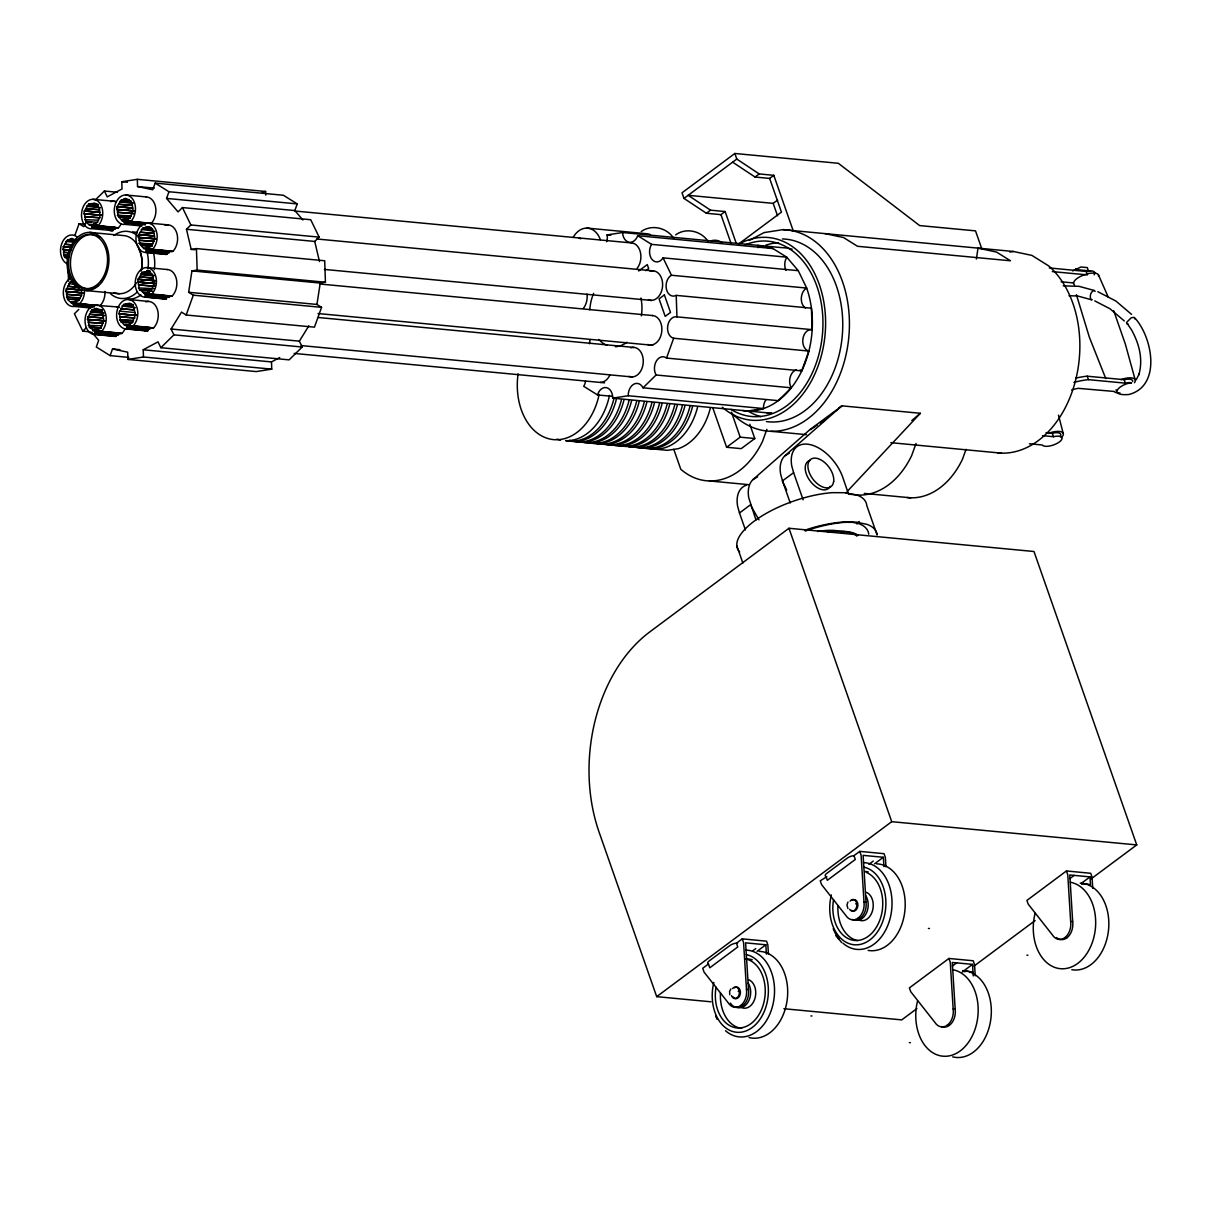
<?xml version="1.0" encoding="UTF-8"?>
<svg xmlns="http://www.w3.org/2000/svg" width="1211" height="1211" viewBox="0 0 1211 1211"><rect width="100%" height="100%" fill="white"/><g stroke="black" fill="none" stroke-linecap="round" stroke-linejoin="round"><path stroke-width="1.5" d="M1134.798 318.856L1133.996 317.327L1131.241 317.766L1126.502 322.459L1131.679 330.103C1139.43 344.348 1143.184 359.379 1138.87 374.774L1139.233 373.775L1136.236 379.8M68.558 259.956L65.303 257.126L69.072 257.398L64.819 257.595L63.744 255.37L63.532 249.557L69.178 250.011L62.972 249.436L63.396 246.696L70.919 247.316L63.396 246.696L67.559 239.823L75.385 241.216L67.877 240.459L71.888 238.355L75.476 240.656M65.772 291.457L83.271 292.895L65.772 291.457L66.196 288.718L81.818 290.08M83.968 213.757L101.482 215.18L83.968 213.757L84.392 211.017L99.469 212.228L84.392 211.017L88.57 204.129L94.216 204.674M71.237 302.765L76.944 303.477L71.237 302.765L67.634 299.617L67.029 296.907L80.198 297.906M73.175 303.174L79.169 300.056L81.667 294.833L81.44 289.217M97.031 225.942L89.432 225.064L85.83 221.916L84.528 213.878L101.482 215.21M91.385 225.473L93.489 224.368L97.258 224.686M87.464 319.416L104.979 320.839L87.464 319.416L87.888 316.676L103.51 318.024M117.967 214.877L117.27 209.548L134.209 210.881L116.695 209.427L117.119 206.687L132.196 207.914L117.119 206.687L121.297 199.815L131 201.389L121.615 200.451L125.626 198.347L131.166 201.904L132.241 204.129L133.028 210.063L130.107 218.041L124.112 221.144L122.16 220.735L117.482 215.361L131.136 215.876M119.041 313.906L136.555 315.344L119.041 313.906L119.465 311.166L135.087 312.529M138.402 237.386L155.916 238.809L138.402 237.386L138.826 234.646L153.888 235.857L138.826 234.646L143.004 227.759L152.707 229.348L143.307 228.41L147.197 227.078L150.951 227.486M120.025 311.288L123.643 304.294L129.91 303.234L133.513 306.383L135.375 314.542L132.438 322.52L126.444 325.638L124.506 325.214L119.828 319.84L133.482 320.355M142.262 272.43L148.529 271.37L153.207 276.744L153.57 285.418L151.057 290.64L145.078 293.758L143.246 292.562L148.892 293.001L143.246 292.562L140.007 289.717L151.314 290.579L139.522 290.201L138.221 282.163L155.175 283.48L137.66 282.042L138.084 279.302L155.038 280.68L138.084 279.302L142.262 272.43L151.678 273.323M152.843 243.82L139.189 243.305L143.867 248.694L145.804 249.103L151.799 245.984L154.72 238.007L153.948 232.088L149.271 226.699L147.197 227.078M308.866 325.804L299.359 341.169L302.19 347.027L173.915 334.857L171.084 329.014L181.529 312.105L186.176 315.011L314.451 327.167L321.566 307.352L193.291 295.181L188.644 292.275L191.944 270.901L197.166 270.083L325.441 282.239L324.699 260.759L196.424 248.588L191.202 249.405L186.464 229.273L190.854 224.958L319.144 237.129L310.727 219.721L182.452 207.565L178.062 211.88L166.558 198.407L168.95 191.732L297.225 203.902L294.833 210.563L302.886 220.008M321.566 307.352L316.934 304.445L320.234 283.056L325.441 282.239M976.354 259.048L978.034 248.134L996.517 252.055L1010.504 260.789L857.524 246.287L843.537 237.538L825.054 233.617M92.702 226.866L91.794 227.547L91.461 226.608L94.715 225.382L97.834 225.851L98.999 224.701A14.804 10.566 -84.6 0 0 98.182 201.404A14.804 10.566 -84.6 0 0 82.136 209.987A14.804 10.566 -84.6 0 0 91.249 228.834L92.702 226.866L115.302 229.015M69.405 278.848A14.804 10.566 -84.6 0 0 63.487 295.333A14.804 10.566 -84.6 0 0 73.054 306.55L73.992 306.398L74.507 304.582L73.599 305.263L73.265 304.309L74.174 303.628L79.82 304.173M125.444 222.552L124.521 223.233L124.203 222.279L127.443 221.053L130.561 221.537L131.727 220.387A14.804 10.566 -84.6 0 0 130.924 197.09A14.804 10.566 -84.6 0 0 114.878 205.658A14.804 10.566 -84.6 0 0 123.991 224.519L125.444 222.552L144.26 224.338M99.06 333.57L95.291 333.207L94.973 332.268L98.212 331.042L101.33 331.511L102.496 330.361A14.804 10.566 -84.6 0 0 101.679 307.064A14.804 10.566 -84.6 0 0 85.648 315.632A14.804 10.566 -84.6 0 0 94.761 334.493L96.199 332.525L118.799 334.675M147.136 250.495L146.228 251.177L145.895 250.238L149.15 249.012L152.253 249.481L153.419 248.331A14.804 10.566 -84.6 0 0 152.616 225.034A14.804 10.566 -84.6 0 0 136.571 233.617A14.804 10.566 -84.6 0 0 145.683 252.463L147.136 250.495L167.845 252.463M127.776 327.031L126.867 327.712L126.534 326.758L129.789 325.532L132.892 326.016L134.058 324.866A14.804 10.566 -84.6 0 0 133.255 301.569A14.804 10.566 -84.6 0 0 117.21 310.137A14.804 10.566 -84.6 0 0 126.322 328.998L127.776 327.031L148.484 328.998M146.062 294.212L151.526 294.137L152.692 293.001A14.804 10.566 -84.6 0 0 151.875 269.705A14.804 10.566 -84.6 0 0 135.829 278.273A14.804 10.566 -84.6 0 0 144.942 297.134L145.895 296.983L146.395 295.166L145.487 295.832L145.153 294.894L146.062 294.212L149.831 294.576M74.931 235.282L79.078 223.717L84.664 224.247M66.756 288.839L70.374 281.845L74.128 282.208M88.448 316.782L92.066 309.789L99.605 310.516M297.225 203.902L283.419 195.259L155.144 183.088L152.753 189.764L137.554 186.539L137.312 179.319L121.796 181.741L122.039 188.961L107.234 196.863L104.418 191.02L95.26 200.012M91.794 332.238L98.697 340.321L96.305 346.982L110.125 355.625L112.517 348.965L119.95 349.676M186.176 315.011L193.291 295.181M585.549 381.162A10.838 7.735 -84.6 0 1 583.702 386.294L597.523 394.937A11.02 7.872 -84.6 0 1 606.484 387.656A11.02 7.872 -84.6 0 1 612.705 398.162L628.221 395.725A11.262 8.038 -84.6 0 1 633.837 384.159A11.262 8.038 -84.6 0 1 643.026 387.823L656.09 374.986A11.005 7.856 -84.6 0 1 656.483 360.863A11.005 7.856 -84.6 0 1 666.534 358.062L673.649 338.247A10.838 7.735 -84.6 0 1 667.715 325.941A10.838 7.735 -84.6 0 1 676.949 316.858L676.207 295.378A10.838 7.735 -84.6 0 1 666.444 289.262A10.838 7.735 -84.6 0 1 671.469 275.245L663.068 257.852A10.838 7.735 -84.6 0 1 652.093 259.563A10.838 7.735 -84.6 0 1 651.563 244.365L637.758 235.721A11.262 8.038 -84.6 0 1 628.918 242.2A11.262 8.038 -84.6 0 1 622.575 232.512L607.044 234.934A8.886 6.343 -84.6 0 1 606.635 241.716M766.866 429.315L762.536 441.364A81.954 58.506 -84.6 0 1 680.764 469.232L673.8 449.357M666.534 358.062L801.743 370.899L808.857 351.069A10.838 7.735 -84.6 0 1 802.923 338.762A10.838 7.735 -84.6 0 1 812.157 329.68L811.415 308.2L676.207 295.378M916.031 443.468L911.701 455.518A81.954 58.506 -84.6 0 1 858.554 495.087L849.229 494.194M966.03 449.311L962.442 459.317A79.729 56.917 -84.6 0 1 907.039 497.539M1134.525 317.645C1152.584 336.93 1161.788 386.264 1128.682 394.544C1106.082 396.088 1121.462 383.115 1131.286 382.964M85.618 223.551L83.726 226.624L79.078 223.717M847.972 902.059L846.943 904.92L847.912 908.507M730.884 988.963L729.597 991.355L729.764 994.685M847.231 491.439L920.345 413.284L841.857 405.836L836.165 410.665M150.997 223.475L152.162 222.324A14.804 10.566 -84.6 0 0 155.402 206.279A14.804 10.566 -84.6 0 0 146.183 196.909M78.791 309.441L74.401 313.77L82.802 331.163L90.235 331.859M100.059 305.505L101.224 304.355A14.804 10.566 -84.6 0 0 104.933 291.412M92.066 309.789L96.38 308.321L101.936 311.878L103.798 320.037L100.876 328.014L94.882 331.133L92.929 330.724L93.05 329.922L96.819 330.209L93.05 329.922L89.811 327.091L101.118 327.939L89.326 327.56L88.025 319.537L104.979 320.87M82.802 331.163L86.102 327.924M279.726 357.533L271.491 361.922L271.748 369.143L143.473 356.988L143.216 349.767L158.02 341.85L160.836 347.708L173.915 334.857M186.464 229.273L314.739 241.443L319.144 237.129M302.19 347.027L289.126 359.864L160.836 347.708M796.475 369.764A11.005 7.856 -84.6 0 0 790.223 377.03A11.005 7.856 -84.6 0 0 791.298 387.808L778.234 400.644L643.026 387.823M755.982 519.958L748.746 497.812A35.331 20.784 53.3 0 1 752.939 479.617L809.962 429.572L836.195 410.166M786.681 490.077L782.821 482.023L780.626 474.076A35.331 20.784 53.3 0 1 784.819 455.866L841.857 405.836M911.822 420.52L920.345 413.284M74.174 303.628L117.21 306.913M166.331 252.176L169.57 250.949L172.689 251.419L173.854 250.268A14.804 10.566 -84.6 0 0 176.594 232.482A14.804 10.566 -84.6 0 0 165.105 225.291M166.664 253.114L167.572 252.433L166.119 254.401A14.804 10.566 -84.6 0 1 163.409 253.841M95.291 333.207L96.199 332.525M115.393 334.206L118.648 332.98L121.751 333.449L122.916 332.298A14.804 10.566 -84.6 0 0 124.794 329.286M115.726 335.144L116.634 334.463L115.181 336.431M981.743 248.664L975.521 230.877L919.664 225.579L838.315 163.288L734.85 153.479L682.02 192.806L683.988 198.407L706.376 213.257L720.969 214.65L725.132 211.547L736.303 243.487M683.988 198.407L736.803 159.065L759.191 173.93L773.799 175.323L793.235 230.832M706.376 213.257L710.524 210.169L725.132 211.547M732.655 162.168L755.043 177.033L759.191 173.93M638.681 270.992L647.279 264.588L648.672 268.57L645.811 270.704M755.043 177.033L769.636 178.411L773.799 175.323M710.524 210.169L688.136 195.304L773.193 203.372L777.598 200.103M738.407 244.153L781.443 212.122L769.636 178.411M712.87 408.046L726.6 447.268L740.193 437.156L754.786 438.533L749.791 424.274M754.786 438.533L741.208 448.645L726.6 447.268M838.951 407.986L841.993 405.852M745.431 529.949L739.482 512.98L750.638 504.669M782.442 480.918L793.614 472.668L791.722 465.811A35.331 20.784 53.3 0 1 809.72 444.513A35.331 20.784 53.3 0 1 842.372 476.226L848.623 494.3M1072.643 270.931L1080.999 266.995L1087.296 267.586L1088.689 271.567M1091.247 878.777L1136.735 844.915L1033.982 551.505L788.966 528.268L649.747 631.93A147.727 105.463 -84.6 0 0 599.127 832.245L656.695 996.653L710.948 1001.8M845.823 492.922L856.904 495.011A68.3 25.915 -19.3 0 1 866.788 505.562L877.097 534.99A68.3 25.915 -19.3 0 0 867.212 524.424L856.404 522.138L842.568 522.092A68.3 25.915 -19.3 0 0 804.694 530.251M656.695 996.653L891.72 821.679L1136.735 844.915M768.44 954.313L767.865 944.974L766.533 941.174L742.252 938.858L736.485 943.157A5.798 2.21 -19.3 0 0 729.809 945.579L709.101 961.004A5.798 2.21 -19.3 0 0 708.465 963.986L702.728 968.3L704.06 972.1L728.295 1002.905A14.517 10.354 -84.6 0 0 740.678 1005.539L742.706 1005.72A14.517 10.354 -84.6 0 0 748.504 989.569L745.598 942.854L765.836 944.777L766.412 954.117M853.982 855.662L855.284 859.477L827.31 880.306L825.978 876.492A5.798 2.21 -19.3 0 1 826.613 873.509L847.306 858.099A5.798 2.21 -19.3 0 1 853.952 855.662L859.765 851.378L884.045 853.679L885.362 857.479L885.952 866.819M752.864 950.741L755.785 948.561M868.908 864.351L873.298 861.066M757.057 951.316L765.836 944.777M874.569 863.821L883.349 857.282L883.924 866.622M975.233 975.778L974.537 964.562L973.205 960.762L948.924 958.461L909.4 987.888L910.733 991.688L934.983 1022.508A14.517 10.354 -84.6 0 0 947.35 1025.127L949.379 1025.323M1092.746 888.284L1092.05 877.082L1090.717 873.282L1066.437 870.966L1026.913 900.409L1028.245 904.208L1052.48 935.013A14.517 10.354 -84.6 0 0 1064.863 937.647L1066.891 937.829M1069.858 878.611L1074.187 875.386M952.346 966.106L956.675 962.881M962.276 971.994L972.509 964.38L973.235 975.945M1081.241 883.409L1090.021 876.885L1090.505 884.757L1085.268 883.652L1081.62 884.212M916.878 1008.612L901.726 1019.889L783.88 1008.718M974.038 966.06L1035.148 920.542M817.38 424.955L810.568 429.633M820.347 423.108L824.797 420.338M784.819 455.866L789.496 453.081M752.939 479.617L757.617 476.816M88.57 204.129L94.836 203.07L99.514 208.459L99.877 217.117L97.38 222.355L93.489 224.368L97.258 224.701M72.584 281.467L70.374 281.845M641.194 231.589C651.488 224.02 667.034 227.653 673.679 238.34M675.677 234.858C685.971 227.29 701.517 230.938 708.163 241.61M749.337 240.459L764.08 232.588L782.987 229.636L1013.395 251.479L1031.893 255.4L1048.711 265.92A101.073 72.16 -84.6 0 1 1074.944 382.737A101.073 72.16 -84.6 0 1 997.637 452.914M1048.211 433.447L1051.466 432.372A13.17 4.995 -19.3 0 1 1061.411 437.519M1120.886 379.603L1124.171 378.619A13.17 4.995 -19.3 0 1 1134.465 382.721M262.136 192.019L265.587 191.474L265.724 195.092M112.517 348.965L127.7 352.189L127.942 359.41L143.473 356.988M1009.762 252.055L1013.395 251.479M271.748 369.143L256.232 371.58L127.942 359.41M766.048 399.66A11.262 8.038 -84.6 0 0 763.43 408.546L747.914 410.983A88.04 62.851 -84.6 0 0 760.886 416.675M964.107 971.706L967.756 971.146L973.008 972.251M1118.813 393.015L1119.948 392.924M1095.153 291.367L1094.199 290.458C1090.702 291.124 1089.279 296.604 1090.975 299.465L1092.14 299.768M846.095 492.71L832.26 492.665A68.3 25.915 -19.3 0 0 760.387 516.9A68.3 25.915 -19.3 0 0 739.649 551.989M852.665 522.319L844.809 522.304A68.3 25.915 -19.3 0 0 805.224 531.054M840.298 531.538L846.262 531.553A49.212 18.68 -19.3 0 1 858.16 535.444M737.62 943.157L736.439 943.157L737.771 946.957L709.797 967.786L708.496 964.001M855.662 903.845L856.843 903.875M738.15 991.34L739.331 991.37M1063.182 285.872L1079.001 286.326L1094.199 290.458M1069.01 295.741L1077.578 295.984L1091.52 299.768M117.482 215.361L130.667 216.375M122.326 217.859L129.88 218.419M84.755 219.675L98.409 220.19M85.83 221.916L91.491 222.324M139.189 243.305L152.359 244.319M142.141 245.682L151.572 246.378M63.744 255.37L67.513 255.657M138.448 287.961L153.979 288.627M143.292 290.473L152.722 291.17M66.544 297.391L79.759 298.36M75.173 300.177L78.942 300.449M119.828 319.84L132.998 320.854M120.903 322.065L130.334 322.762M88.252 325.335L101.906 325.85M96.865 328.12L100.634 328.408M119.041 217.117L130.334 218.01M86.314 221.431L97.607 222.324M89.553 224.262L95.215 224.701M140.748 245.061L152.041 245.954M143.988 247.892L149.634 248.346M64.228 254.885L67.998 255.173M143.246 292.562L148.908 292.986M68.119 299.147L79.411 300.04M75.127 302.266L71.358 301.978L75.112 302.281M121.388 321.596L132.68 322.489M130.273 324.851L124.627 324.427L130.273 324.881M103.192 323.428L88.131 322.277L103.192 323.473M116.695 209.427L134.209 210.865M122.16 220.735L125.929 221.038M89.432 225.064L93.202 225.352M155.916 238.839L138.962 237.507L139.659 242.836M62.972 249.436L71.055 250.147M137.66 282.042L154.63 283.359M138.221 282.163L155.175 283.495M83.271 292.911L66.333 291.579L67.029 296.907M136.555 315.36L119.601 314.027L120.313 319.371M108.263 229.015L113.925 229.469M160.821 252.494L157.052 252.191L160.836 252.569M65.303 257.126L69.072 257.413M140.007 289.717L151.299 290.625M161.956 297.3L156.31 296.846L160.094 297.225M88.191 306.58L91.96 306.883L88.206 306.655M89.811 327.091L101.103 327.984M113.652 334.826L108.006 334.372L111.79 334.766M117.119 206.687L132.741 208.05M84.392 211.017L100.013 212.364M138.826 234.646L154.448 235.994M63.396 246.696L71.479 247.438M138.084 279.302L155.038 280.695M87.888 316.676L102.965 317.918M124.233 220.357L128.003 220.674M145.925 248.316L149.695 248.618M145.199 292.971L148.953 293.289M126.58 324.836L130.334 325.154M108.294 229.106L112.063 229.424M131.787 205.401L118.602 204.265L131.787 205.431M99.06 209.73L85.86 208.595L99.06 209.745M114.591 229.046L93.868 227.259L114.576 229.136M169.025 252.675L148.302 250.889L168.995 252.766M168.284 297.331L147.56 295.545L168.268 297.422M94.503 306.595L75.672 304.96L94.488 306.671M119.632 201.465L132.801 202.691M119.934 202.101L133.104 203.312M86.889 205.779L98.182 206.839M87.207 206.43L100.377 207.626M141.324 229.409L154.796 231.256M65.894 241.473L75.294 242.351M140.582 274.064L153.752 275.306M140.9 274.715L154.069 275.911M68.694 283.495L76.535 284.812M121.963 305.944L135.435 307.791M90.401 311.439L103.571 312.68M90.704 312.09L103.874 313.286M116.983 227.88L96.305 225.957L116.983 227.94M171.417 251.51L150.724 249.587L171.417 251.57M170.675 296.165L149.997 294.258L170.675 296.241M137.312 179.319L265.587 191.474M1076.034 269.569L1090.627 270.961M1049.301 267.949L1086.267 271.461A10.49 3.981 -19.3 0 1 1094.123 274.852M121.796 181.741L127.367 182.271M1052.314 271.582L1087.478 274.912L1086.267 271.461M586.987 228.077L646.174 233.693M137.554 186.539L154.297 188.129M622.575 232.512L781.912 247.649A83.014 59.263 -84.6 0 1 792.145 249.178M637.758 235.721L772.951 248.543L786.772 257.201L798.261 270.674M607.044 234.934L610.798 235.282M104.418 191.02L117.437 192.261M1061.139 281.785L1073.642 282.965M166.558 198.407L294.833 210.563M651.563 244.365L786.772 257.186L785.621 259.608A10.838 7.735 -84.6 0 0 785.984 270.356M125.747 194.971L146.44 196.939M295.06 211.032L631.794 242.972M93.02 199.3L115.59 201.435M663.068 257.852L798.276 270.674L806.693 288.097A83.014 59.263 -84.6 0 1 800.229 373.972A83.014 59.263 -84.6 0 1 742.782 410.559M88.887 204.78L98.273 205.719M127.443 221.053L144.397 222.657M147.439 222.93L168.132 224.883M316.752 238.976L653.501 270.916M130.561 221.537L151.269 223.49M134.527 222.506L140.173 223.036M126.02 222.113L144.851 223.899M124.203 222.279L127.957 222.642M133.619 223.172L139.265 223.717M133.937 224.126L139.598 224.656M671.469 275.245L806.677 288.067A10.838 7.735 -84.6 0 0 801.304 297.936A10.838 7.735 -84.6 0 0 805.482 308.048M124.93 224.368L141.869 225.973M94.715 225.382L115.423 227.335M97.834 225.851L118.542 227.819M94.261 226.109L99.907 226.639M107.446 227.35L113.092 227.895M93.292 226.442L114.001 228.41M93.353 226.79L98.999 227.32M106.523 228.031L114.061 228.743M93.686 227.729L99.332 228.258M106.856 228.985L112.502 229.515M92.203 228.697L112.911 230.65M89.781 232.376L122.795 235.509A29.185 20.829 -84.6 0 1 141.082 271.203M191.202 249.405L194.926 249.754M149.15 249.012L169.858 250.965M152.253 249.481L172.976 251.449M154.342 250.268L161.865 250.98M147.712 250.071L168.435 252.039M155.311 251.131L160.957 251.661M153.767 251.888L159.413 252.433M146.622 252.327L167.345 254.28M145.683 252.463L166.376 254.431M324.397 269.417L651.73 300.464M676.949 316.858L812.157 329.68M191.944 270.901L320.234 283.056M146.713 267.586L167.406 269.538M319.78 283.995L652.759 315.571M142.565 273.065L151.965 274.004M1075.671 378.18A38.752 14.699 -19.3 0 1 1087.206 376.197L1124.171 379.694A10.49 3.981 -19.3 0 1 1132.769 381.404M188.644 292.275L316.934 304.445M673.649 338.247L808.857 351.069M1073.885 382.434A38.752 14.699 -19.3 0 1 1088.417 379.649L1125.382 383.16A10.49 3.981 -19.3 0 1 1131.604 382.752M148.408 293.667L172.234 296.105M146.97 294.727L169.57 296.877M145.153 294.894L168.995 297.3M154.902 296.725L160.548 297.27M86.314 290.595L119.329 293.728M145.895 296.983L166.603 298.95M144.942 297.134L165.635 299.087M318.024 313.543L652.88 345.302M128.078 299.45L148.771 301.418M318.084 317.479L634.14 347.451M123.946 304.93L133.346 305.868M87.359 304.884L93.005 305.414M75.082 304.143L93.913 305.929M73.265 304.309L93.338 306.368M73.599 305.263L79.245 305.793M86.783 306.504L92.43 307.049M73.992 306.398L90.946 308.003M92.384 310.44L101.769 311.378M171.084 329.014L299.359 341.169M656.09 374.986L791.298 387.808M129.789 325.532L150.497 327.5M132.892 326.016L153.615 327.969M133.089 326.622L138.75 327.152M128.351 326.607L149.074 328.559M132.181 327.303L137.842 327.833M132.514 328.242L138.16 328.786M127.276 328.847L147.984 330.815M126.322 328.998L147.015 330.966M301.282 345.589L632.369 376.984M98.212 331.042L118.92 332.995M101.33 331.511L122.039 333.479M95.881 331.587L101.527 332.117M107.173 332.662L112.82 333.192M96.789 332.102L117.497 334.069M94.973 332.268L100.619 332.798M106.265 333.328L113.789 334.054M106.598 334.281L112.245 334.811M95.699 334.357L116.407 336.31M94.761 334.493L115.454 336.461M294.167 353.415L604.561 382.843M1046.032 432.645L1052.253 433.235A10.49 3.981 -19.3 0 1 1060.125 436.641M143.216 349.767L271.491 361.922M628.221 395.725L763.43 408.546M1042.52 435.657L1053.464 436.702A10.49 3.981 -19.3 0 1 1062.062 438.397A10.49 3.981 -19.3 0 1 1053.025 445.133A10.49 3.981 -19.3 0 1 1042.323 444.997L1029.38 443.771M597.523 394.937L612.539 396.36M612.705 398.162L772.043 413.299A83.014 59.263 -84.6 0 1 766.911 412.845M110.125 355.625L128.714 357.396M770.968 431.298L806.556 434.673M890.857 442.681L1001.391 453.156M654.803 449.145L667.503 450.341L678.387 448.645A58.279 41.598 -84.6 0 0 710.282 408.289M864.26 493.407L910.733 497.812M709.389 480.934L748.549 484.657M883.349 857.282L863.11 855.36L866.016 902.074A14.517 10.354 -84.6 0 1 852.256 919.482M1090.021 876.885L1069.782 874.963L1072.689 921.677A14.517 10.354 -84.6 0 1 1068.072 936.814A14.517 10.354 -84.6 0 1 1056.522 937.571M826.886 876.688L820.241 880.806L821.573 884.605L845.808 915.425A14.517 10.354 -84.6 0 0 858.19 918.044A14.517 10.354 -84.6 0 0 863.988 901.877L866.016 902.074M1064.863 937.647A14.517 10.354 -84.6 0 0 1070.66 921.48L1072.689 921.677M858.19 918.044L860.219 918.241M928.413 928.428L929.427 928.519M1026.898 955.146L1027.912 955.237M972.509 964.38L952.285 962.457L955.176 1009.172A14.517 10.354 -84.6 0 1 941.431 1026.565M740.678 1005.539A14.517 10.354 -84.6 0 0 746.476 989.372L748.504 989.569M947.35 1025.127A14.517 10.354 -84.6 0 0 953.163 1008.975L955.176 1009.172M810.901 1015.908L811.915 1016.014M909.385 1042.626L910.4 1042.732M125.066 200.178L130.712 200.723M121.615 200.451L131.015 201.359M148.65 228.304L152.419 228.667M143.307 228.41L152.707 229.318M71.328 240.187L75.097 240.55M67.877 240.459L75.4 241.186M127.412 304.657L133.059 305.202M129.138 200.012L123.507 199.437L129.259 199.527M75.4 240.02L69.769 239.445L75.521 239.536M101.785 310.183L94.276 309.426L101.906 309.713M146.455 271.748L150.209 272.142M150.331 271.355L146.576 270.946L150.331 271.37M1128.062 324.064L1126.76 323.67M76.52 303.083L79.623 303.567L80.789 302.417A14.804 10.566 -84.6 0 0 84.513 289.474M1116.391 391.017L1116.103 389.76M772.951 248.573L757.783 245.364L758.071 247.68M851.696 522.123L858.826 523.636A68.3 25.915 -19.3 0 1 868.696 534.187M841.554 531.538L844.294 532.113M843.431 532.204L835.635 530.554A49.212 18.68 -19.3 0 0 817.576 531.493M1097.832 291.7L1115.921 301.055L1131.574 314.391M1094.759 300.888L1109.972 308.76L1124.292 320.945M166.497 296.15L171.947 296.074L173.112 294.939A14.804 10.566 -84.6 0 0 176.367 278.893A14.804 10.566 -84.6 0 0 167.133 269.523M155.144 183.088L168.95 191.732M835.817 935.634L841.766 942.612M758.979 519.882L751.244 506.41M182.452 207.565L190.854 224.958M1098.498 275.018L1108.216 297.028M1105.779 378.589L1089.37 337.248L1076.397 294.682M1113.726 310.788L1125.337 344.075L1135.191 379.8M1124.171 379.694L1125.382 383.16M1075.55 268.781L1076.095 270.371M1087.206 376.197L1088.417 379.649M1052.253 433.235L1053.464 436.702M1066.437 870.966L1067.769 874.781L1070.66 921.48M773.193 203.372L777.538 215.785M734.85 153.479L736.803 159.065M720.969 214.65L731.308 244.138M793.614 472.668L803.135 499.84M782.518 480.934L790.253 503.004M948.924 958.461L950.257 962.261L953.163 1008.975M788.966 528.268L891.72 821.679M731.444 412.194L740.193 437.156M859.765 851.378L861.097 855.178L863.988 901.877M736.833 545.813L742.888 563.115M742.252 938.858L743.584 942.673L746.476 989.372M165.589 296.831L165.922 297.77L166.83 297.104L165.377 299.072A14.804 10.566 -84.6 0 1 162.668 298.496M739.482 512.98L737.59 506.107A35.331 20.784 53.3 0 1 746.46 485.127M1058.475 415.101L1063.122 433.069M314.739 241.443L319.477 261.576M196.424 248.588L197.166 270.083M68.088 268.645L68.527 281.179M734.471 987.798A5.798 4.148 -84.6 0 1 739.845 989.629A5.798 4.148 -84.6 0 1 738.649 997.364A5.798 4.148 -84.6 0 1 733.064 996.88M742.706 1005.72A14.517 10.354 -84.6 0 1 730.324 1003.102M759.07 951.346A43.535 31.077 -84.6 0 1 787.286 998.999A43.535 31.077 -84.6 0 1 749.049 1037.555M745.915 950.105A43.535 31.077 -84.6 0 1 772.709 1005.554A43.535 31.077 -84.6 0 1 725.525 1030.743M717.079 1019.329A43.535 31.077 -84.6 0 1 715.701 1016.18M732.549 988.6A5.798 4.148 -84.6 0 1 738.165 988.403A5.798 4.148 -84.6 0 1 738.438 996.169A5.798 4.148 -84.6 0 1 732.867 997.728M732.049 996.789A5.798 4.148 -84.6 0 1 731.474 995.563M746.248 954.586A39.176 27.974 -84.6 0 1 767.456 1000.74A39.176 27.974 -84.6 0 1 731.959 1031.257A39.176 27.974 -84.6 0 1 713.854 982.424M745.598 958.885A34.831 24.871 -84.6 0 1 764.641 998.727A34.831 24.871 -84.6 0 1 734.562 1027.518A34.831 24.871 -84.6 0 1 716.034 987.177M741.662 1028.351A34.831 24.871 -84.6 0 1 720.469 993.081M747.414 958.976A34.831 24.871 -84.6 0 1 752.243 959.778M748.867 979.805A14.517 10.354 -84.6 0 1 755.134 997.728A14.517 10.354 -84.6 0 1 741.828 1007.643M748.231 983.196A14.517 10.354 -84.6 0 1 748.837 1000.71A14.517 10.354 -84.6 0 1 736.772 1007.158M851.984 900.303A5.798 4.148 -84.6 0 1 857.903 905.48A5.798 4.148 -84.6 0 1 851.378 910.339M876.567 863.852A43.535 31.077 -84.6 0 1 904.92 910.354A43.535 31.077 -84.6 0 1 868.166 950.408M863.428 862.61A43.535 31.077 -84.6 0 1 890.206 918.059A43.535 31.077 -84.6 0 1 843.038 943.248M839.238 939.282A43.535 31.077 -84.6 0 1 837.013 936.179M836.165 934.801A43.535 31.077 -84.6 0 1 833.198 928.686M850.046 901.105A5.798 4.148 -84.6 0 1 855.92 901.256A5.798 4.148 -84.6 0 1 855.435 909.446A5.798 4.148 -84.6 0 1 849.562 909.294M863.761 867.091A39.176 27.974 -84.6 0 1 884.969 913.261A39.176 27.974 -84.6 0 1 849.471 943.763A39.176 27.974 -84.6 0 1 831.367 894.944M866.243 872.359A34.831 24.871 -84.6 0 1 881.578 914.199A34.831 24.871 -84.6 0 1 851.015 939.736A34.831 24.871 -84.6 0 1 833.546 899.682M857.555 940.599A34.831 24.871 -84.6 0 1 837.967 905.586M864.926 871.481A34.831 24.871 -84.6 0 1 868.151 871.875M866.38 892.325A14.517 10.354 -84.6 0 1 872.647 910.233A14.517 10.354 -84.6 0 1 859.341 920.148M865.744 895.701A14.517 10.354 -84.6 0 1 866.349 913.23A14.517 10.354 -84.6 0 1 854.285 919.664M952.785 969.739A43.535 31.077 -84.6 0 1 977.292 1020.434A43.535 31.077 -84.6 0 1 937.965 1055.159A43.535 31.077 -84.6 0 1 917.59 1000.831M962.7 970.662A43.535 31.077 -84.6 0 1 990.931 1018.3A43.535 31.077 -84.6 0 1 952.694 1056.87M1070.297 882.244A43.535 31.077 -84.6 0 1 1094.789 932.939A43.535 31.077 -84.6 0 1 1055.477 967.665A43.535 31.077 -84.6 0 1 1035.102 913.336M1080.212 883.167A43.535 31.077 -84.6 0 1 1108.549 929.67A43.535 31.077 -84.6 0 1 1071.811 969.708M765.746 245.212A88.04 62.851 -84.6 0 1 778.552 242.7M745.386 244.804A88.04 62.851 -84.6 0 1 822.481 333.933A88.04 62.851 -84.6 0 1 730.929 409.363M631.582 400.826A58.279 41.598 -84.6 0 1 581.598 441.803M629.039 400.584A58.279 41.598 -84.6 0 1 580.841 442M644.267 402.037A58.279 41.598 -84.6 0 1 594.298 443.014M651.881 402.763A58.279 41.598 -84.6 0 1 598.446 442.545M669.668 404.444A58.279 41.598 -84.6 0 1 619.684 445.421M667.125 404.202A58.279 41.598 -84.6 0 1 618.927 445.618M646.81 402.279A58.279 41.598 -84.6 0 1 595.085 442.711M682.353 405.64A58.279 41.598 -84.6 0 1 632.384 446.632M739.785 243.638A91.748 65.5 -84.6 0 1 824.888 336.522A91.748 65.5 -84.6 0 1 722.346 407.259M782.427 238.945A91.748 65.5 -84.6 0 1 842.266 335.75A91.748 65.5 -84.6 0 1 766.412 421.579M599.142 394.423A58.279 41.598 -84.6 0 1 549.007 438.821A58.279 41.598 -84.6 0 1 518.111 373.775M697.597 407.093A58.279 41.598 -84.6 0 1 647.613 448.07M684.896 405.882A58.279 41.598 -84.6 0 1 634.927 446.874M689.967 406.366A58.279 41.598 -84.6 0 1 641.785 447.782M692.51 406.608A58.279 41.598 -84.6 0 1 644.328 448.025M613.795 399.146A58.279 41.598 -84.6 0 1 565.613 440.562M616.338 399.388A58.279 41.598 -84.6 0 1 568.156 440.804M609.481 395.407A58.279 41.598 -84.6 0 1 565.931 440.713M560.526 440.077A58.279 41.598 -84.6 0 1 556.999 439.093M636.653 401.31A58.279 41.598 -84.6 0 1 590.257 443.044M639.196 401.552A58.279 41.598 -84.6 0 1 590.998 442.969M621.425 399.872A58.279 41.598 -84.6 0 1 569.685 440.304M623.953 400.114A58.279 41.598 -84.6 0 1 572.228 440.547M659.511 403.475A58.279 41.598 -84.6 0 1 607.771 443.922M662.039 403.717A58.279 41.598 -84.6 0 1 610.314 444.165M674.739 404.928A58.279 41.598 -84.6 0 1 628.342 446.662M677.282 405.17A58.279 41.598 -84.6 0 1 629.084 446.587M782.987 229.636A101.073 72.16 -84.6 0 1 844.339 361.514A101.073 72.16 -84.6 0 1 731.883 413.284M654.424 402.991A58.279 41.598 -84.6 0 1 606.242 444.407M800.093 369.93A11.005 7.856 -84.6 0 1 801.743 370.899M153.388 252.418A33.696 24.053 -84.6 0 1 154.312 269.644M140.885 294.939A33.696 24.053 -84.6 0 1 128.578 299.132M132.574 231.906A33.696 24.053 -84.6 0 1 137.252 232.679M113.925 235.494A33.696 24.053 -84.6 0 1 137.993 236.115M147.031 251.812A33.696 24.053 -84.6 0 1 147.969 269.039M137.297 291.957A33.696 24.053 -84.6 0 1 110.458 293.713M96.547 235.6A27.187 19.406 -84.6 0 1 99.635 237.295M98.273 285.418A27.187 19.406 -84.6 0 1 70.541 265.875A27.187 19.406 -84.6 0 1 94.927 235.04M138.614 248.845A24.962 17.817 -84.6 0 1 141.43 270.235M121.282 223.626A14.804 10.566 -84.6 0 1 119.42 226.639L118.254 227.789L112.805 227.865L111.896 228.546L112.229 229.484L113.138 228.803L112.623 230.635L111.684 230.771A14.804 10.566 -84.6 0 1 108.975 230.211M110.67 201.662A14.804 10.566 -84.6 0 1 116.15 201.813M116.937 306.898A14.804 10.566 -84.6 0 1 119.647 307.473M145.759 301.857A14.804 10.566 -84.6 0 1 157.248 309.047A14.804 10.566 -84.6 0 1 154.508 326.834L153.343 327.969L147.893 328.045L146.985 328.726L147.318 329.68L148.226 328.998L147.712 330.815L146.773 330.966A14.804 10.566 -84.6 0 1 144.064 330.391M136.54 282.769A29.185 20.829 -84.6 0 1 113.985 292.593M67.544 263.953A14.804 10.566 -84.6 0 1 61.685 243.85A14.804 10.566 -84.6 0 1 77.186 237.099M652.139 315.496A14.804 10.566 -84.6 0 1 661.645 332.465A14.804 10.566 -84.6 0 1 647.673 344.454M650.11 271.264A14.804 10.566 -84.6 0 1 662.584 285.872A14.804 10.566 -84.6 0 1 648.415 299.798M631.188 242.881A14.804 10.566 -84.6 0 1 640.407 252.251A14.804 10.566 -84.6 0 1 637.168 268.297M587.017 294.106A14.804 10.566 -84.6 0 1 583.43 308.305M589.954 339.958A14.804 10.566 -84.6 0 1 589.363 343.773M609.799 375.259A14.804 10.566 -84.6 0 1 600.187 382.404M630.764 347.814A14.804 10.566 -84.6 0 1 643.238 362.437A14.804 10.566 -84.6 0 1 629.069 376.364M640.922 298.057A36.421 26.006 -84.6 0 1 641.361 315.844M626.98 342.244A36.421 26.006 -84.6 0 1 615.385 346.74M607.014 345.362A36.421 26.006 -84.6 0 1 598.794 339.443M589.818 309.774A36.421 26.006 -84.6 0 1 593.647 293.334M1118.086 392.818A10.49 3.981 -19.3 0 1 1114.226 391.456L1078.229 388.337A21.541 8.174 -19.3 0 0 1071.599 389.957M1074.596 284.963A13.17 4.995 -19.3 0 1 1073.688 283.904L1073.612 282.557A13.17 4.995 -19.3 0 1 1084.193 274.836L1087.478 273.837A13.17 4.995 -19.3 0 1 1098.559 276.365M573.106 237.417A22.737 16.243 -84.6 0 1 600.384 239.793M641.921 234.359A22.737 16.243 -84.6 0 1 650.337 234.571M710.887 240.898A22.737 16.243 -84.6 0 1 721.877 242.548M578.722 238.264A11.807 8.432 -84.6 0 1 580.871 238.734M830.201 486.277A16.999 10.006 53.3 0 1 810.477 481.448A16.999 10.006 53.3 0 1 810.053 460.377M827.643 532.023A49.212 18.68 -19.3 0 1 834.061 531.311L844.037 531.341L851.817 532.991A49.212 18.68 -19.3 0 1 856.904 536.155M859.25 521.517A68.3 25.915 -19.3 0 1 856.828 523.985M833.698 481.388L832.896 484.279A16.999 10.006 53.3 0 1 811.491 477.013A16.999 10.006 53.3 0 1 816.698 458.303A16.999 10.006 53.3 0 1 833.698 481.388M664.385 294.924L659.072 298.89L665.202 316.374L670.516 312.423L664.385 294.924M127.942 220.372L122.281 219.948L127.927 220.402M134.3 213.59L117.361 212.303L134.315 213.651M99.696 217.768L84.634 216.633L99.696 217.813M154.115 241.398L139.053 240.262L154.13 241.443M69.269 252.751L63.623 252.312L69.269 252.766M155.265 286.205L138.326 284.918L155.265 286.25M81.485 295.484L66.423 294.334L81.5 295.529M134.754 317.933L119.692 316.782L134.769 317.978M139.114 224.55L135.36 224.247L139.144 224.625M78.776 305.823L75.006 305.52L78.776 305.853M81.258 289.944L68.073 288.869L81.258 289.959M145.441 224.565L126.595 222.945L145.426 224.641M153.494 233.36L140.294 232.224L153.494 233.375M72.403 244.925L64.864 244.274L72.403 244.94M152.753 278.015L139.553 276.88L152.753 278.046M78.972 287.279L67.665 286.296L78.972 287.295M134.133 309.88L120.933 308.744L134.133 309.91M104.449 315.541L89.372 314.254L104.449 315.571M149.664 329.21L128.941 327.424L149.649 329.286M118.088 334.705L97.364 332.919L118.072 334.796M144.079 223.036L129.032 221.643L144.079 223.081M93.141 305.066L78.094 303.673L93.141 305.111M152.056 328.045L131.363 326.122L152.056 328.105M120.479 333.54L99.802 331.617L120.479 333.6M98.288 204.523L90.78 203.766L98.288 204.553M150.845 227.971L145.214 227.396L150.845 227.986M150.103 272.626L144.472 272.051L150.103 272.642M133.361 304.688L125.853 303.931L133.361 304.718M101.966 309.94L98.212 309.532L101.966 309.955M101.557 282.451A29.185 20.829 -84.6 0 0 95.124 233.511A29.185 20.829 -84.6 0 0 67.468 268.494A29.185 20.829 -84.6 0 0 101.557 282.451M100.649 281.028A27.187 19.406 -84.6 0 0 94.64 235.418A27.187 19.406 -84.6 0 0 68.86 268.025A27.187 19.406 -84.6 0 0 100.649 281.028"/></g></svg>
